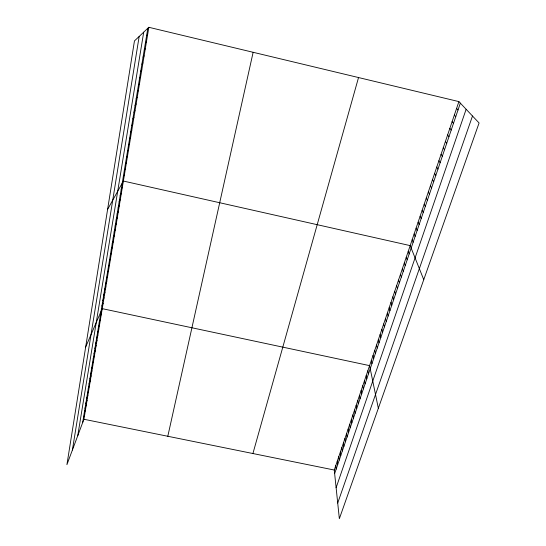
<?xml version="1.0" encoding="UTF-8"?>
<svg xmlns="http://www.w3.org/2000/svg" width="546" height="546" viewBox="0 0 546 546"><rect width="100%" height="100%" fill="white"/><g stroke="black" fill="none" stroke-linecap="round" stroke-linejoin="round"><path stroke-width="0.82" d="M72.393 450.027L139.162 36.466M77.744 435.742L143.7 32.173M82.671 422.584L147.823 28.276M148.853 27.3L134.452 40.923L66.919 464.653L83.913 419.26L148.853 27.3L458.899 101.604L479.081 122.98L339.353 518.7L334.275 470.031L458.899 101.604M167.806 436.274L253.139 52.293M252.914 453.535L358.531 77.552M334.643 473.6L460.346 103.139M336.118 487.728L466.134 109.268M337.715 503.043L472.495 116.005M83.449 417.854L84.691 414.55M84.241 413.097L85.476 409.821M85.026 408.312L86.268 405.05M85.824 403.494L87.06 400.259M86.623 398.648L87.858 395.434M87.428 393.775L88.664 390.581M88.24 388.868L89.476 385.701M89.059 383.934L90.288 380.787M89.878 378.965L91.107 375.839M90.704 373.969L91.933 370.864M91.537 368.939L92.759 365.861M92.37 363.875L93.598 360.824M93.209 358.783L94.438 355.753M94.062 353.658L95.284 350.655M94.908 348.498L96.13 345.522M95.768 343.304L96.99 340.356M96.635 338.083L97.85 335.155M97.502 332.821L98.717 329.921M98.376 327.525L99.59 324.652M99.256 322.201L100.464 319.355M100.143 316.837L101.351 314.018M85.667 347.017L102.239 308.654L369.587 365.636L378.337 408.292M101.931 306.006L103.133 303.248M102.832 300.539L104.033 297.809M103.747 295.038L104.941 292.335M104.661 289.496L105.856 286.821M105.583 283.92L106.777 281.279M106.511 278.303L107.699 275.689M107.446 272.652L108.634 270.072M108.381 266.96L109.569 264.414M109.33 261.234L110.51 258.715M110.285 255.467L111.466 252.982M111.241 249.659L112.421 247.208M112.21 243.816L113.384 241.4M113.179 237.926L114.353 235.544M114.162 232.002L115.329 229.654M115.145 226.037L116.312 223.724M116.141 220.031L117.301 217.752M117.137 213.977L118.298 211.739M118.148 207.89L119.301 205.685M119.158 201.754L120.311 199.59M120.181 195.577L121.328 193.448M121.205 189.36L122.352 187.271M107.596 209.425L123.382 181.047L410.183 245.618L423.751 279.689M123.266 176.877L124.406 174.87M124.304 170.618L125.437 168.653M125.341 164.319L126.474 162.387M126.392 157.971L127.518 156.081M127.45 151.576L128.569 149.727M128.515 145.14L129.627 143.332M129.586 138.657L130.699 136.896M130.665 132.125L131.77 130.405M131.75 125.553L132.855 123.874M132.842 118.926L133.941 117.294M133.947 112.258L135.039 110.674M135.053 105.535L136.145 103.999M136.172 98.765L137.258 97.277M137.299 91.946L138.384 90.506M138.438 85.08L139.51 83.688M139.578 78.16L140.65 76.822M140.731 71.192L141.796 69.902M141.892 64.175L142.95 62.933M143.059 57.098L144.117 55.91M144.24 49.973L145.284 48.833M145.42 42.793L146.464 41.708M146.615 35.565L147.652 34.535M83.913 419.26L334.275 470.031M456.606 108.361L458.039 109.944M454.34 115.076L455.746 116.707M452.088 121.738L453.467 123.416M449.849 128.351L451.208 130.078M447.624 134.923L448.962 136.691M445.42 141.441L446.737 143.257M443.229 147.918L444.526 149.775M441.052 154.347L442.328 156.245M438.895 160.729L440.144 162.674M436.752 167.069L437.981 169.055M434.623 173.369L435.831 175.389M432.507 179.62L433.695 181.681M430.405 185.824L431.579 187.926M428.323 191.994L429.47 194.13M426.249 198.116L427.382 200.293M424.194 204.197L425.307 206.408M422.154 210.23L423.246 212.49M420.12 216.23L421.198 218.523M418.106 222.188L419.164 224.515M416.107 228.105L417.144 230.467M414.121 233.981L415.137 236.377M412.141 239.817L413.145 242.253M408.203 251.46L409.172 253.965M406.244 257.268L407.186 259.8M404.293 263.029L405.221 265.602M402.354 268.755L403.269 271.355M400.43 274.447L401.324 277.075M398.519 280.098L399.399 282.76M396.621 285.708L397.481 288.404M394.738 291.284L395.584 294.007M392.861 296.826L393.693 299.577M390.997 302.327L391.816 305.112M389.148 307.794L389.946 310.606M387.312 313.22L388.097 316.066M385.49 318.618L386.254 321.492M383.674 323.976L384.432 326.877M381.872 329.299L382.61 332.227M380.084 334.596L380.808 337.551M378.31 339.851L379.013 342.833M376.542 345.072L377.231 348.082M374.781 350.266L375.464 353.296M373.041 355.419L373.703 358.476M371.307 360.544L371.956 363.629M367.874 370.693L368.495 373.833M366.175 375.723L366.782 378.883M364.482 380.719L365.083 383.899M362.803 385.688L363.39 388.888M361.131 390.622L361.705 393.843M359.473 395.522L360.032 398.771M357.828 400.395L358.374 403.665M356.19 405.241L356.722 408.531M354.559 410.053L355.084 413.37M352.941 414.837L353.453 418.175M351.337 419.587L351.829 422.945M349.733 424.317L350.218 427.695M348.15 429.013L348.621 432.412M346.567 433.681L347.031 437.1M344.997 438.322L345.447 441.755M343.441 442.936L343.878 446.389M341.885 447.515L342.315 450.996M340.349 452.074L340.759 455.569M338.813 456.606L339.216 460.114M337.291 461.104L337.687 464.639M335.776 465.581L336.159 469.13"/></g></svg>
